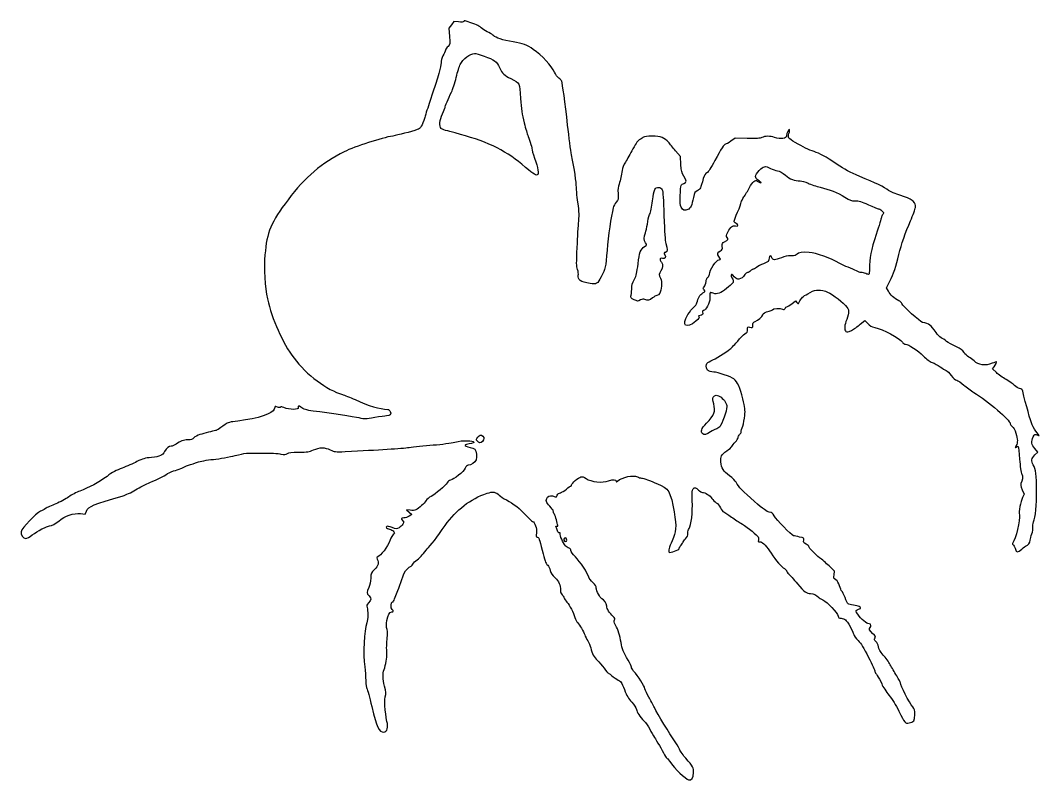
# Model space of a CAD drawing. Extents: x 0.4 to 14.6, y 2.5 to 13.
import ezdxf

# ---------------------------------------------------------------- set-up
doc = ezdxf.new("R2010")
doc.units = 0
doc.layers.add('Layer_1', color=7, linetype='CONTINUOUS')

msp = doc.modelspace()

# ---------------------------------------------------------------- linework, layer by layer
at = {"layer": 'Layer_1', "color": 7}
for points in [[(6.484254, 13.022959), (6.418809, 13.029615), (6.384422, 12.983027), (6.351145, 12.936439), (6.35891, 12.823296)], [(10.507467, 11.40125), (10.337754, 11.404578), (10.277855, 11.362427)], [(9.583471, 11.039638), (9.576815, 11.149453), (9.509151, 11.230428)], [(12.47415, 9.273728), (12.448637, 9.323644), (12.495226, 9.415711)], [(11.126423, 9.099577), (11.179667, 9.140619), (11.199633, 9.117325)], [(12.081479, 8.814503), (12.144706, 8.867746), (12.185748, 8.825595)], [(13.978279, 8.142303), (13.926145, 8.192219), (13.947221, 8.223278)], [(14.514042, 6.995349), (14.557303, 7.035282), (14.514042, 7.082979)], [(14.338782, 6.510611), (14.364295, 6.449603), (14.341001, 6.400797)], [(1.218692, 6.178949), (1.283028, 6.171184), (1.299666, 6.211117)], [(5.812055, 6.225537), (5.761029, 6.233301), (5.797634, 6.200024), (5.835349, 6.165638), (5.797634, 6.142344)], [(11.716539, 5.328161), (11.724304, 5.378077), (11.647766, 5.450178)]]:
    msp.add_lwpolyline(points, dxfattribs=at)
for points in [[(6.556355, 13.028506)], [(6.843648, 12.547095)], [(10.831366, 10.984176)], [(9.32169, 10.688009)], [(10.142527, 7.798439)], [(6.822572, 7.254911)], [(7.952888, 5.823992)]]:
    msp.add_lwpolyline(points, close=True, dxfattribs=at)
for points in [[(6.556355, 13.028506), (6.551918, 13.019632), (6.526405, 13.018522), (6.484254, 13.022959)], [(6.653968, 13.012976), (6.565228, 13.045144), (6.566338, 13.045144), (6.556355, 13.028506)], [(6.818135, 12.928674), (6.768219, 12.968607), (6.747144, 12.979699), (6.653968, 13.012976)], [(6.906874, 12.87543), (6.879143, 12.887632), (6.839211, 12.910926), (6.818135, 12.928674)], [(6.35891, 12.823296), (6.365565, 12.712372), (6.365565, 12.709044), (6.338944, 12.683532)], [(6.975647, 12.831061), (6.965664, 12.843262), (6.934605, 12.863229), (6.906874, 12.87543)], [(7.244083, 12.746759), (7.100991, 12.771162), (6.998941, 12.80333), (6.975647, 12.831061)], [(6.338944, 12.683532), (6.323414, 12.669112), (6.306776, 12.645818), (6.302339, 12.630288)], [(7.52583, 12.641381), (7.442637, 12.700171), (7.376083, 12.724574), (7.244083, 12.746759)], [(7.823107, 12.323029), (7.785392, 12.40844), (7.644519, 12.559297), (7.52583, 12.641381)], [(6.267952, 12.550423), (6.253532, 12.521583), (6.24133, 12.478323), (6.24133, 12.455028)], [(6.302339, 12.630288), (6.297902, 12.614759), (6.282372, 12.579263), (6.267952, 12.550423)], [(6.507548, 12.430625), (6.546371, 12.506054), (6.647312, 12.58481), (6.707211, 12.58481)], [(6.707211, 12.58481), (6.722741, 12.585919), (6.783749, 12.568171), (6.843648, 12.547095)], [(6.843648, 12.547095), (6.978975, 12.500507), (7.017798, 12.471667), (7.055513, 12.389583)], [(6.24133, 12.455028), (6.24133, 12.397348), (6.213599, 12.299735), (6.084928, 11.914829)], [(6.453195, 12.252038), (6.470943, 12.327466), (6.496456, 12.40844), (6.507548, 12.430625)], [(7.055513, 12.389583), (7.096554, 12.303063), (7.119848, 12.279769), (7.214134, 12.23429)], [(6.386641, 12.047937), (6.404389, 12.084542), (6.434338, 12.176609), (6.453195, 12.252038)], [(7.214134, 12.23429), (7.339478, 12.172172), (7.33726, 12.177718), (7.349461, 11.959198)], [(7.881896, 12.240945), (7.864149, 12.254256), (7.837527, 12.29197), (7.823107, 12.323029)], [(7.921829, 12.199903), (7.918501, 12.208777), (7.900753, 12.227634), (7.881896, 12.240945)], [(8.005022, 11.587603), (7.970636, 11.89819), (7.934031, 12.168845), (7.921829, 12.199903)], [(6.296792, 11.832745), (6.296792, 11.848274), (6.342271, 11.958089), (6.386641, 12.047937)], [(7.349461, 11.959198), (7.359444, 11.805014), (7.368318, 11.742896), (7.399377, 11.618662)], [(6.084928, 11.914829), (6.060524, 11.841619), (6.027247, 11.741787), (6.012827, 11.692981)], [(6.261297, 11.745115), (6.281263, 11.786157), (6.296792, 11.82498), (6.296792, 11.832745)], [(6.012827, 11.692981), (5.977331, 11.57651), (5.955146, 11.541015), (5.908558, 11.524376)], [(6.24133, 11.538796), (6.21249, 11.567636), (6.221364, 11.660813), (6.261297, 11.745115)], [(5.908558, 11.524376), (5.828693, 11.496645), (5.634576, 11.44562), (5.57024, 11.435637)], [(6.435447, 11.477788), (6.337834, 11.502191), (6.250204, 11.529922), (6.24133, 11.538796)], [(7.399377, 11.618662), (7.420453, 11.535469), (7.442637, 11.457822), (7.448184, 11.446729)], [(8.060484, 11.171638), (8.048282, 11.232646), (8.02277, 11.420108), (8.005022, 11.587603)], [(11.096474, 11.527704), (11.0876, 11.536578), (11.055432, 11.471133), (11.055432, 11.444511)], [(11.088709, 11.471133), (11.096474, 11.498864), (11.099802, 11.524376), (11.096474, 11.527704)], [(5.57024, 11.435637), (5.411619, 11.410124), (5.042242, 11.290326), (4.892495, 11.216007)], [(7.3661, 11.041857), (7.127613, 11.243738), (6.845866, 11.375738), (6.435447, 11.477788)], [(7.448184, 11.446729), (7.465931, 11.410124), (7.505864, 11.282562), (7.505864, 11.260377)], [(9.012212, 11.389049), (8.984481, 11.375738), (8.961187, 11.34357), (8.91349, 11.254831)], [(9.063237, 11.420108), (9.054363, 11.413452), (9.031069, 11.399032), (9.012212, 11.389049)], [(9.181926, 11.433418), (9.11759, 11.433418), (9.07322, 11.428981), (9.063237, 11.420108)], [(9.410429, 11.348007), (9.360513, 11.410124), (9.299505, 11.432309), (9.181926, 11.433418)], [(10.277855, 11.362427), (10.244578, 11.340242), (10.2113, 11.321385), (10.204645, 11.321385)], [(10.710458, 11.414561), (10.682727, 11.40125), (10.643904, 11.397923), (10.507467, 11.40125)], [(10.889046, 11.415671), (10.828038, 11.436746), (10.752609, 11.436746), (10.710458, 11.414561)], [(11.055432, 11.444511), (11.055432, 11.399032), (10.975567, 11.385721), (10.889046, 11.415671)], [(11.17523, 11.345788), (11.075398, 11.404578), (11.072071, 11.410124), (11.088709, 11.471133)], [(7.505864, 11.260377), (7.505864, 11.248175), (7.523612, 11.188276), (7.544687, 11.127268)], [(8.91349, 11.254831), (8.880212, 11.190495), (8.833624, 11.10952), (8.811439, 11.072915)], [(9.509151, 11.230428), (9.471437, 11.273688), (9.427068, 11.326931), (9.410429, 11.348007)], [(10.204645, 11.321385), (10.183569, 11.321385), (10.143637, 11.260377), (10.057116, 11.0951)], [(11.43812, 11.219335), (11.362691, 11.243738), (11.285045, 11.281453), (11.17523, 11.345788)], [(11.759799, 11.039638), (11.592304, 11.152781), (11.522422, 11.191604), (11.43812, 11.219335)], [(4.892495, 11.216007), (4.57858, 11.060714), (4.346748, 10.863269), (4.109371, 10.549354)], [(7.544687, 11.127268), (7.592385, 10.989722), (7.605696, 10.903202), (7.580183, 10.893219)], [(8.127038, 10.722396), (8.127038, 10.785622), (8.098198, 10.97863), (8.060484, 11.171638)], [(10.057116, 11.0951), (9.998326, 10.983067), (9.967268, 10.936479), (9.943974, 10.923168)], [(7.580183, 10.893219), (7.559108, 10.885454), (7.513629, 10.916513), (7.3661, 11.041857)], [(8.764851, 10.956445), (8.755977, 10.885454), (8.742667, 10.825555), (8.720482, 10.766765)], [(8.811439, 11.072915), (8.787036, 11.034092), (8.769288, 10.987504), (8.764851, 10.956445)], [(9.624512, 10.877689), (9.594563, 10.924277), (9.590126, 10.943134), (9.583471, 11.039638)], [(10.66387, 10.816681), (10.608408, 10.852177), (10.610627, 10.887672), (10.673853, 10.955336)], [(10.673853, 10.955336), (10.733752, 11.019672), (10.754828, 11.023), (10.831366, 10.984176)], [(10.831366, 10.984176), (10.860206, 10.969756), (10.904575, 10.954227), (10.928979, 10.950899)], [(10.928979, 10.950899), (10.961147, 10.945353), (10.994424, 10.926496), (11.038793, 10.888782)], [(12.075933, 10.873252), (11.93395, 10.932042), (11.862959, 10.969756), (11.759799, 11.039638)], [(9.625622, 10.776748), (9.666664, 10.791168), (9.666664, 10.812244), (9.624512, 10.877689)], [(9.895167, 10.844412), (9.855234, 10.700211), (9.853016, 10.694665), (9.818629, 10.679135)], [(9.943974, 10.923168), (9.91957, 10.909857), (9.908478, 10.891), (9.895167, 10.844412)], [(10.538526, 10.717959), (10.581787, 10.802261), (10.62061, 10.83332), (10.647232, 10.807807)], [(10.647232, 10.807807), (10.66498, 10.790059), (10.700475, 10.775639), (10.700475, 10.786732)], [(10.700475, 10.786732), (10.699366, 10.791168), (10.683837, 10.804479), (10.66387, 10.816681)], [(11.038793, 10.888782), (11.103129, 10.834429), (11.165247, 10.811135), (11.246221, 10.811135)], [(11.246221, 10.811135), (11.265078, 10.811135), (11.313885, 10.796715), (11.353818, 10.777858)], [(12.475259, 10.679135), (12.420906, 10.720177), (12.288907, 10.784513), (12.075933, 10.873252)], [(8.13924, 10.578194), (8.132585, 10.623673), (8.127038, 10.689118), (8.127038, 10.722396)], [(8.720482, 10.766765), (8.706062, 10.73016), (8.702734, 10.694665), (8.707171, 10.633656)], [(9.187472, 10.533825), (9.206329, 10.694665), (9.220749, 10.725723), (9.272883, 10.720177)], [(9.272883, 10.720177), (9.298396, 10.717959), (9.311707, 10.709085), (9.32169, 10.688009)], [(9.32169, 10.688009), (9.331673, 10.668043), (9.339438, 10.549354), (9.346093, 10.327506)], [(9.572378, 10.605925), (9.575706, 10.673589), (9.581252, 10.736816), (9.585689, 10.746799)], [(9.585689, 10.746799), (9.590126, 10.756782), (9.607874, 10.770093), (9.625622, 10.776748)], [(9.818629, 10.679135), (9.776478, 10.659169), (9.772041, 10.651404), (9.757621, 10.578194)], [(10.460879, 10.588178), (10.480846, 10.615909), (10.516341, 10.674698), (10.538526, 10.717959)], [(11.353818, 10.777858), (11.39375, 10.76011), (11.471397, 10.735706), (11.524641, 10.722396)], [(11.524641, 10.722396), (11.652203, 10.693555), (11.764236, 10.648077), (11.866286, 10.58485)], [(12.647191, 10.607035), (12.572872, 10.630329), (12.497444, 10.661387), (12.475259, 10.679135)], [(4.109371, 10.549354), (3.874212, 10.237658), (3.813204, 10.093457), (3.787692, 9.782869)], [(8.159206, 10.252078), (8.166971, 10.359674), (8.165862, 10.388514), (8.13924, 10.578194)], [(8.680549, 10.514968), (8.663911, 10.495001), (8.645053, 10.459506), (8.639507, 10.437321)], [(8.707171, 10.633656), (8.711608, 10.5549), (8.710499, 10.548245), (8.680549, 10.514968)], [(9.147539, 10.341926), (9.161959, 10.375203), (9.177489, 10.448413), (9.187472, 10.533825)], [(9.587907, 10.445086), (9.57016, 10.478363), (9.567941, 10.502766), (9.572378, 10.605925)], [(9.757621, 10.578194), (9.736546, 10.472817), (9.71547, 10.426229), (9.679974, 10.411808)], [(10.373249, 10.377422), (10.40098, 10.440649), (10.423165, 10.501657), (10.423165, 10.513858)], [(10.423165, 10.513858), (10.423165, 10.52606), (10.439804, 10.559337), (10.460879, 10.588178)], [(11.866286, 10.58485), (11.938387, 10.539371), (11.955026, 10.533825), (12.011597, 10.533825)], [(12.011597, 10.533825), (12.063731, 10.533825), (12.095899, 10.524951), (12.195731, 10.478363)], [(12.816905, 10.527169), (12.786956, 10.557119), (12.75146, 10.573757), (12.647191, 10.607035)], [(12.849073, 10.441758), (12.854619, 10.483909), (12.850182, 10.493892), (12.816905, 10.527169)], [(8.639507, 10.437321), (8.609558, 10.318632), (8.569625, 10.037995), (8.554096, 9.846096)], [(9.679974, 10.411808), (9.634496, 10.392951), (9.610092, 10.400716), (9.587907, 10.445086)], [(10.323334, 10.249859), (10.323334, 10.256515), (10.346628, 10.314195), (10.373249, 10.377422)], [(12.195731, 10.478363), (12.262285, 10.448413), (12.323293, 10.422901), (12.332167, 10.422901)], [(12.332167, 10.422901), (12.341041, 10.422901), (12.362117, 10.410699), (12.379865, 10.397388)], [(12.379865, 10.397388), (12.410923, 10.371876), (12.412033, 10.369657), (12.394285, 10.344145)], [(12.782519, 10.255406), (12.816905, 10.333052), (12.846855, 10.416245), (12.849073, 10.441758)], [(8.138131, 9.884919), (8.144786, 10.024684), (8.15366, 10.19107), (8.159206, 10.252078)], [(9.115371, 10.208817), (9.119808, 10.253187), (9.135338, 10.313086), (9.147539, 10.341926)], [(9.346093, 10.327506), (9.353858, 10.084583), (9.361623, 9.981423), (9.373824, 9.940381)], [(10.351065, 10.218801), (10.335535, 10.228784), (10.323334, 10.242095), (10.323334, 10.249859)], [(12.375428, 10.300884), (12.375428, 10.290901), (12.34326, 10.185523), (12.304436, 10.066835)], [(12.394285, 10.344145), (12.384302, 10.329725), (12.375428, 10.309758), (12.375428, 10.300884)], [(12.62057, 9.785088), (12.653847, 9.92818), (12.711527, 10.095675), (12.782519, 10.255406)], [(9.090968, 9.947037), (9.065455, 9.980314), (9.064346, 10.03023), (9.08764, 10.085692)], [(9.08764, 10.085692), (9.097623, 10.110095), (9.109825, 10.165557), (9.115371, 10.208817)], [(10.227939, 10.024684), (10.21241, 10.041322), (10.213519, 10.049087), (10.237922, 10.097893)], [(10.237922, 10.097893), (10.276746, 10.172213), (10.302258, 10.194397), (10.344409, 10.184414)], [(10.344409, 10.184414), (10.38656, 10.17554), (10.389888, 10.193288), (10.351065, 10.218801)], [(9.077657, 9.897121), (9.112044, 9.919306), (9.112044, 9.920415), (9.090968, 9.947037)], [(9.373824, 9.940381), (9.398227, 9.862735), (9.397118, 9.822802), (9.369387, 9.816147)], [(10.159166, 9.89823), (10.155838, 9.940381), (10.158057, 9.945928), (10.192443, 9.963675)], [(10.192443, 9.963675), (10.240141, 9.988079), (10.247905, 10.002499), (10.227939, 10.024684)], [(12.304436, 10.066835), (12.231226, 9.848314), (12.209042, 9.734063), (12.209042, 9.584315)], [(8.143677, 9.57766), (8.127038, 9.624248), (8.127038, 9.658634), (8.138131, 9.884919)], [(8.554096, 9.846096), (8.535239, 9.607609), (8.530802, 9.586534), (8.473121, 9.476719)], [(8.98559, 9.655307), (9.003338, 9.816147), (9.018867, 9.857188), (9.077657, 9.897121)], [(9.369387, 9.816147), (9.343875, 9.809491), (9.342765, 9.808382), (9.360513, 9.780651)], [(10.111469, 9.756248), (10.084847, 9.792852), (10.091502, 9.817256), (10.135872, 9.839441)], [(10.135872, 9.839441), (10.159166, 9.850533), (10.162494, 9.859407), (10.159166, 9.89823)], [(11.371565, 9.815037), (11.272843, 9.820583), (11.221818, 9.812819), (11.202961, 9.790634)], [(11.78864, 9.666399), (11.68548, 9.729626), (11.460305, 9.809491), (11.371565, 9.815037)], [(3.787692, 9.782869), (3.772162, 9.597626), (3.787692, 9.326972), (3.823187, 9.167241)], [(9.325018, 9.730735), (9.298396, 9.736281), (9.29174, 9.734063), (9.29174, 9.718533)], [(9.29174, 9.718533), (9.29174, 9.707441), (9.300614, 9.688584), (9.310597, 9.677492)], [(9.310597, 9.677492), (9.33611, 9.649761), (9.333892, 9.600954), (9.305051, 9.559912)], [(9.360513, 9.780651), (9.381589, 9.747374), (9.36495, 9.72297), (9.325018, 9.730735)], [(9.979469, 9.508887), (9.979469, 9.568786), (10.075973, 9.712987), (10.117015, 9.712987)], [(10.117015, 9.712987), (10.140309, 9.712987), (10.1392, 9.718533), (10.111469, 9.756248)], [(10.732643, 9.656416), (10.699366, 9.644214), (10.657215, 9.62092), (10.637249, 9.6065)], [(10.811399, 9.7385), (10.811399, 9.693021), (10.799198, 9.681928), (10.732643, 9.656416)], [(10.849113, 9.740718), (10.840239, 9.778432), (10.811399, 9.776214), (10.811399, 9.7385)], [(10.983331, 9.740718), (10.894592, 9.704113), (10.857987, 9.704113), (10.849113, 9.740718)], [(11.11644, 9.768449), (11.070961, 9.768449), (11.02881, 9.759575), (10.983331, 9.740718)], [(11.202961, 9.790634), (11.187432, 9.772886), (11.169684, 9.768449), (11.11644, 9.768449)], [(11.912875, 9.607609), (11.871833, 9.623139), (11.816371, 9.649761), (11.78864, 9.666399)], [(12.495226, 9.415711), (12.545141, 9.513324), (12.581746, 9.623139), (12.62057, 9.785088)], [(8.15366, 9.497795), (8.158097, 9.513324), (8.152551, 9.54882), (8.143677, 9.57766)], [(8.934565, 9.441223), (8.964515, 9.497795), (8.97117, 9.528853), (8.98559, 9.655307)], [(9.305051, 9.559912), (9.276211, 9.519979), (9.275102, 9.501122), (9.298396, 9.455644)], [(10.326661, 9.476719), (10.293384, 9.511106), (10.285619, 9.515542), (10.281182, 9.500013)], [(10.511904, 9.535509), (10.500812, 9.535509), (10.483064, 9.522198), (10.471972, 9.505559)], [(10.550728, 9.557694), (10.539635, 9.545492), (10.521888, 9.535509), (10.511904, 9.535509)], [(10.586223, 9.579878), (10.57735, 9.579878), (10.56182, 9.569895), (10.550728, 9.557694)], [(10.637249, 9.6065), (10.618391, 9.59208), (10.595097, 9.579878), (10.586223, 9.579878)], [(12.028235, 9.557694), (12.004941, 9.569895), (11.952807, 9.593189), (11.912875, 9.607609)], [(12.095899, 9.535509), (12.081479, 9.535509), (12.05153, 9.545492), (12.028235, 9.557694)], [(12.159126, 9.519979), (12.13805, 9.528853), (12.10921, 9.535509), (12.095899, 9.535509)], [(12.202386, 9.511106), (12.199058, 9.506669), (12.179092, 9.511106), (12.159126, 9.519979)], [(12.209042, 9.584315), (12.209042, 9.54771), (12.205714, 9.514433), (12.202386, 9.511106)], [(8.316718, 9.381324), (8.188047, 9.401291), (8.13924, 9.437896), (8.15366, 9.497795)], [(8.473121, 9.476719), (8.420987, 9.375778), (8.405458, 9.366904), (8.316718, 9.381324)], [(8.896851, 9.302568), (8.89796, 9.360249), (8.905725, 9.38798), (8.934565, 9.441223)], [(9.298396, 9.455644), (9.312816, 9.427913), (9.315034, 9.4024), (9.310597, 9.34361)], [(9.907369, 9.335846), (9.917352, 9.346938), (9.929553, 9.380215), (9.932881, 9.407946)], [(9.932881, 9.407946), (9.936209, 9.442333), (9.945083, 9.462299), (9.958394, 9.470064)], [(9.958394, 9.470064), (9.970595, 9.47561), (9.979469, 9.493358), (9.979469, 9.508887)], [(10.29893, 9.381324), (10.291166, 9.374669), (10.254561, 9.34472), (10.217956, 9.313661)], [(10.281182, 9.500013), (10.278964, 9.488921), (10.285619, 9.472282), (10.294493, 9.462299)], [(10.294493, 9.462299), (10.315569, 9.441223), (10.317787, 9.396854), (10.29893, 9.381324)], [(10.392106, 9.441223), (10.37214, 9.436786), (10.35772, 9.444551), (10.326661, 9.476719)], [(10.471972, 9.505559), (10.448678, 9.467845), (10.425384, 9.450097), (10.392106, 9.441223)], [(8.886868, 9.206065), (8.891305, 9.219375), (8.895742, 9.262636), (8.896851, 9.302568)], [(9.310597, 9.34361), (9.302833, 9.260417), (9.280648, 9.213829), (9.247371, 9.213829)], [(9.806428, 9.113998), (9.818629, 9.176115), (9.849688, 9.22714), (9.887402, 9.250434)], [(9.887402, 9.250434), (9.922898, 9.27151), (9.924007, 9.272619), (9.906259, 9.292585)], [(9.906259, 9.292585), (9.888512, 9.312552), (9.888512, 9.31477), (9.907369, 9.335846)], [(9.991671, 9.258199), (9.988343, 9.258199), (9.985015, 9.22714), (9.985015, 9.189426)], [(10.033822, 9.245997), (10.014965, 9.252653), (9.994999, 9.258199), (9.991671, 9.258199)], [(10.217956, 9.313661), (10.138091, 9.247106), (10.085956, 9.22714), (10.033822, 9.245997)], [(11.241784, 9.141729), (11.260641, 9.181661), (11.280608, 9.199409), (11.351599, 9.240451)], [(11.351599, 9.240451), (11.449212, 9.297022), (11.49691, 9.303678), (11.596741, 9.274837)], [(11.596741, 9.274837), (11.661077, 9.254871), (11.801951, 9.155039), (11.874051, 9.076283)], [(12.617242, 9.142838), (12.552906, 9.176115), (12.501881, 9.222703), (12.47415, 9.273728)], [(3.823187, 9.167241), (3.884195, 8.886603), (4.031724, 8.558268), (4.192564, 8.341967)], [(8.930128, 9.157258), (8.885759, 9.178334), (8.880212, 9.184989), (8.886868, 9.206065)], [(9.017758, 9.152821), (8.981153, 9.132855), (8.978935, 9.132855), (8.930128, 9.157258)], [(9.078766, 9.159476), (9.059909, 9.16946), (9.047708, 9.16835), (9.017758, 9.152821)], [(9.188581, 9.180552), (9.147539, 9.145056), (9.11648, 9.13951), (9.078766, 9.159476)], [(9.247371, 9.213829), (9.235169, 9.213829), (9.208547, 9.199409), (9.188581, 9.180552)], [(9.762058, 9.05188), (9.784243, 9.068519), (9.801991, 9.092922), (9.806428, 9.113998)], [(9.985015, 9.189426), (9.985015, 9.132855), (9.979469, 9.109561), (9.952847, 9.065191)], [(11.059869, 9.058536), (11.067634, 9.058536), (11.097583, 9.077393), (11.126423, 9.099577)], [(11.199633, 9.117325), (11.21849, 9.094031), (11.21849, 9.094031), (11.241784, 9.141729)], [(12.661612, 9.104014), (12.657175, 9.115107), (12.637208, 9.132855), (12.617242, 9.142838)], [(12.948905, 8.841125), (12.915627, 8.848889), (12.674922, 9.068519), (12.661612, 9.104014)], [(9.790898, 8.858872), (9.652243, 8.742402), (9.587907, 8.794536), (9.681084, 8.948721)], [(9.681084, 8.948721), (9.705487, 8.989763), (9.742092, 9.036351), (9.762058, 9.05188)], [(9.884075, 8.985326), (9.894058, 8.958704), (9.878528, 8.936519), (9.849688, 8.936519)], [(9.899604, 9.005292), (9.887402, 9.001964), (9.880747, 8.9942), (9.884075, 8.985326)], [(9.952847, 9.065191), (9.936209, 9.035242), (9.911806, 9.00862), (9.899604, 9.005292)], [(10.72266, 8.944284), (10.72266, 8.963141), (10.763702, 8.987544), (10.811399, 8.997527)], [(10.811399, 8.997527), (10.832475, 9.001964), (10.85355, 9.010838), (10.856878, 9.017494)], [(10.856878, 9.017494), (10.86797, 9.034132), (10.97113, 9.040788), (10.997752, 9.026368)], [(10.997752, 9.026368), (11.017718, 9.016384), (11.023264, 9.017494), (11.033247, 9.036351)], [(11.033247, 9.036351), (11.039903, 9.048552), (11.052104, 9.058536), (11.059869, 9.058536)], [(11.874051, 9.076283), (11.930622, 9.015275), (11.93395, 8.97867), (11.892908, 8.881057)], [(9.834159, 8.92099), (9.844142, 8.908788), (9.835268, 8.896587), (9.790898, 8.858872)], [(9.849688, 8.936519), (9.826394, 8.936519), (9.824176, 8.933191), (9.834159, 8.92099)], [(10.584005, 8.802301), (10.584005, 8.834469), (10.589551, 8.842234), (10.617282, 8.852217)], [(10.617282, 8.852217), (10.656106, 8.866637), (10.72266, 8.924318), (10.72266, 8.944284)], [(11.892908, 8.881057), (11.86074, 8.80452), (11.856303, 8.735747), (11.882925, 8.713562)], [(11.958353, 8.729091), (11.990521, 8.74573), (12.045983, 8.784553), (12.081479, 8.814503)], [(12.185748, 8.825595), (12.215697, 8.794536), (12.2401, 8.781226), (12.283361, 8.771242)], [(13.138585, 8.699142), (13.060938, 8.811175), (13.049846, 8.81894), (12.948905, 8.841125)], [(10.374359, 8.581562), (10.407636, 8.623714), (10.453115, 8.668083), (10.47419, 8.680285)], [(10.47419, 8.680285), (10.506358, 8.699142), (10.511904, 8.709125), (10.511904, 8.742402)], [(10.511904, 8.742402), (10.511904, 8.779007), (10.514123, 8.782335), (10.537417, 8.775679)], [(10.537417, 8.775679), (10.580677, 8.762369), (10.584005, 8.763478), (10.584005, 8.802301)], [(11.882925, 8.713562), (11.898454, 8.70136), (11.909547, 8.703579), (11.958353, 8.729091)], [(12.283361, 8.771242), (12.397612, 8.747948), (12.630553, 8.621495), (12.668267, 8.564924)], [(13.208467, 8.62815), (13.18961, 8.638134), (13.158551, 8.670302), (13.138585, 8.699142)], [(10.265653, 8.46842), (10.291166, 8.488386), (10.341081, 8.540521), (10.374359, 8.581562)], [(12.668267, 8.564924), (12.67825, 8.549394), (12.697107, 8.537193), (12.710418, 8.537193)], [(12.710418, 8.537193), (12.75146, 8.537193), (12.887896, 8.448454), (12.959997, 8.374135)], [(13.282786, 8.577125), (13.260601, 8.594873), (13.227324, 8.618167), (13.208467, 8.62815)], [(13.413676, 8.503916), (13.36376, 8.52721), (13.30608, 8.559378), (13.282786, 8.577125)], [(9.999436, 8.304252), (10.06599, 8.334202), (10.203536, 8.418504), (10.265653, 8.46842)], [(13.527928, 8.422941), (13.509071, 8.452891), (13.482449, 8.471748), (13.413676, 8.503916)], [(13.593373, 8.358605), (13.571188, 8.371916), (13.541239, 8.400756), (13.527928, 8.422941)], [(4.192564, 8.341967), (4.362278, 8.114572), (4.657336, 7.893834), (4.865873, 7.838372)], [(10.039368, 8.148959), (9.961721, 8.148959), (9.922898, 8.188891), (9.939537, 8.254337)], [(9.939537, 8.254337), (9.943974, 8.273194), (9.962831, 8.288723), (9.999436, 8.304252)], [(12.959997, 8.374135), (13.007694, 8.327546), (13.047627, 8.297597), (13.085341, 8.283177)], [(13.085341, 8.283177), (13.115291, 8.272084), (13.164097, 8.244353), (13.194047, 8.222169)], [(13.667692, 8.304252), (13.649944, 8.320891), (13.615558, 8.345294), (13.593373, 8.358605)], [(13.91949, 8.270975), (13.821877, 8.233261), (13.732028, 8.245463), (13.667692, 8.304252)], [(13.980498, 8.29316), (13.979389, 8.29316), (13.951658, 8.283177), (13.91949, 8.270975)], [(13.947221, 8.223278), (13.967187, 8.251009), (13.987153, 8.29316), (13.980498, 8.29316)], [(10.322224, 8.053564), (10.286729, 8.083514), (10.092612, 8.148959), (10.039368, 8.148959)], [(13.194047, 8.222169), (13.223996, 8.201093), (13.260601, 8.177799), (13.27724, 8.172253)], [(13.27724, 8.172253), (13.292769, 8.165597), (13.326046, 8.134539), (13.35045, 8.101261)], [(13.35045, 8.101261), (13.37929, 8.061329), (13.404802, 8.039144), (13.425878, 8.034707)], [(14.115825, 8.04469), (14.069237, 8.071312), (14.00712, 8.115682), (13.978279, 8.142303)], [(10.44535, 7.777363), (10.407636, 7.930439), (10.371031, 8.012522), (10.322224, 8.053564)], [(13.425878, 8.034707), (13.442516, 8.03027), (13.487995, 8.00143), (13.525709, 7.969262)], [(13.525709, 7.969262), (13.563424, 7.937094), (13.625541, 7.890506), (13.665474, 7.866103)], [(14.232295, 7.961497), (14.214548, 7.980354), (14.162413, 8.018068), (14.115825, 8.04469)], [(14.302177, 7.920455), (14.282211, 7.923783), (14.250043, 7.94264), (14.232295, 7.961497)], [(4.865873, 7.838372), (4.893604, 7.830607), (4.973469, 7.798439), (5.04446, 7.766271)], [(10.032713, 7.799548), (10.049351, 7.836153), (10.093721, 7.836153), (10.142527, 7.798439)], [(13.665474, 7.866103), (13.859591, 7.746305), (14.172396, 7.477869), (14.172396, 7.430171)], [(14.345438, 7.88385), (14.341001, 7.906035), (14.329908, 7.914909), (14.302177, 7.920455)], [(14.475219, 7.413533), (14.454143, 7.464558), (14.389807, 7.698607), (14.345438, 7.88385)], [(3.929674, 7.669767), (3.928565, 7.667549), (3.923019, 7.652019), (3.917473, 7.633162)], [(3.961842, 7.660893), (3.945204, 7.667549), (3.930783, 7.670876), (3.929674, 7.669767)], [(4.289068, 7.660893), (4.262446, 7.684187), (4.241371, 7.68086), (4.251354, 7.655347)], [(5.04446, 7.766271), (5.236359, 7.678641), (5.378342, 7.635381), (5.501467, 7.628725)], [(9.939537, 7.436827), (10.048242, 7.551078), (10.068208, 7.604322), (10.039368, 7.706372)], [(10.039368, 7.706372), (10.024948, 7.758506), (10.023839, 7.778473), (10.032713, 7.799548)], [(10.142527, 7.798439), (10.191334, 7.760725), (10.223502, 7.708591), (10.223502, 7.666439)], [(10.473081, 7.545532), (10.479736, 7.623179), (10.476409, 7.65091), (10.44535, 7.777363)], [(3.917473, 7.633162), (3.895288, 7.566608), (3.70228, 7.50449), (3.409441, 7.467885)], [(4.003993, 7.659784), (3.997338, 7.653129), (3.981809, 7.653129), (3.961842, 7.660893)], [(4.049472, 7.655347), (4.027287, 7.664221), (4.010649, 7.666439), (4.003993, 7.659784)], [(4.251354, 7.655347), (4.264665, 7.620961), (4.131556, 7.620961), (4.049472, 7.655347)], [(4.461, 7.60654), (4.365606, 7.618742), (4.321236, 7.633162), (4.289068, 7.660893)], [(5.099922, 7.510037), (5.026713, 7.525566), (4.696159, 7.575482), (4.461, 7.60654)], [(5.48261, 7.538877), (5.463753, 7.538877), (5.388325, 7.527784), (5.316224, 7.515583)], [(5.533635, 7.599885), (5.550274, 7.56328), (5.529198, 7.538877), (5.48261, 7.538877)], [(5.501467, 7.628725), (5.51145, 7.627616), (5.525871, 7.615414), (5.533635, 7.599885)], [(10.223502, 7.666439), (10.223502, 7.617633), (10.152511, 7.419079), (10.12367, 7.389129)], [(10.444241, 7.395785), (10.455333, 7.429062), (10.468644, 7.496726), (10.473081, 7.545532)], [(3.234181, 7.420188), (3.134349, 7.348088), (3.11882, 7.338104), (3.097744, 7.333667)], [(3.409441, 7.467885), (3.297407, 7.454575), (3.271895, 7.447919), (3.234181, 7.420188)], [(5.316224, 7.515583), (5.189771, 7.493398), (5.180897, 7.492289), (5.099922, 7.510037)], [(9.886293, 7.289298), (9.851907, 7.323684), (9.865217, 7.35918), (9.939537, 7.436827)], [(10.12367, 7.389129), (10.11036, 7.374709), (10.085956, 7.360289), (10.070427, 7.355852)], [(10.423165, 7.317029), (10.423165, 7.327012), (10.432039, 7.362508), (10.444241, 7.395785)], [(14.172396, 7.430171), (14.172396, 7.41797), (14.184598, 7.400222), (14.200127, 7.390239)], [(14.200127, 7.390239), (14.217875, 7.378037), (14.234514, 7.349197), (14.250043, 7.299281)], [(14.545101, 7.303718), (14.521807, 7.328121), (14.490748, 7.378037), (14.475219, 7.413533)], [(2.881442, 7.279315), (2.849274, 7.270441), (2.810451, 7.249365), (2.796031, 7.233836)], [(3.097744, 7.333667), (3.061139, 7.327012), (2.947997, 7.298172), (2.881442, 7.279315)], [(6.744925, 7.190575), (6.730505, 7.210542), (6.731614, 7.217197), (6.75269, 7.24271)], [(6.75269, 7.24271), (6.778203, 7.277096), (6.798169, 7.280424), (6.822572, 7.254911)], [(6.822572, 7.254911), (6.844757, 7.232727), (6.844757, 7.218306), (6.819244, 7.185029)], [(9.997217, 7.317029), (9.936209, 7.274878), (9.908478, 7.268222), (9.886293, 7.289298)], [(10.070427, 7.355852), (10.054898, 7.352524), (10.02162, 7.334777), (9.997217, 7.317029)], [(10.378796, 7.237164), (10.378796, 7.249365), (10.388779, 7.267113), (10.40098, 7.278205)], [(10.40098, 7.278205), (10.413182, 7.289298), (10.423165, 7.307046), (10.423165, 7.317029)], [(14.250043, 7.299281), (14.276665, 7.210542), (14.277774, 7.171718), (14.253371, 7.12513)], [(14.514042, 7.082979), (14.466345, 7.137332), (14.45969, 7.181702), (14.490748, 7.247147)], [(14.490748, 7.247147), (14.508496, 7.28597), (14.512933, 7.287079), (14.566177, 7.267113)], [(14.566177, 7.267113), (14.580597, 7.261567), (14.573941, 7.273768), (14.545101, 7.303718)], [(2.479898, 7.117366), (2.445511, 7.117366), (2.418889, 7.095181), (2.390049, 7.041937)], [(2.54867, 7.145097), (2.527595, 7.129567), (2.496536, 7.117366), (2.479898, 7.117366)], [(2.713947, 7.206105), (2.654048, 7.206105), (2.609679, 7.189466), (2.54867, 7.145097)], [(2.796031, 7.233836), (2.774955, 7.211651), (2.760535, 7.206105), (2.713947, 7.206105)], [(4.463219, 7.065231), (4.553067, 7.104055), (4.617403, 7.104055), (4.698378, 7.066341)], [(4.904696, 7.043047), (5.379451, 7.066341), (5.694475, 7.086307), (5.796525, 7.100727)], [(5.796525, 7.100727), (5.860861, 7.11071), (6.010608, 7.12513), (6.129297, 7.134004)], [(6.129297, 7.134004), (6.257969, 7.143987), (6.379985, 7.160626), (6.433229, 7.173937)], [(6.433229, 7.173937), (6.495346, 7.190575), (6.545262, 7.196122), (6.602943, 7.192794)], [(6.575212, 7.132895), (6.565228, 7.122912), (6.597396, 7.108492), (6.647312, 7.100727)], [(6.634001, 7.149534), (6.605161, 7.143987), (6.578539, 7.136223), (6.575212, 7.132895)], [(6.602943, 7.192794), (6.717194, 7.187248), (6.731614, 7.167281), (6.634001, 7.149534)], [(6.647312, 7.100727), (6.672825, 7.097399), (6.701665, 7.085198), (6.710539, 7.075214)], [(6.819244, 7.185029), (6.79595, 7.15508), (6.766001, 7.157298), (6.744925, 7.190575)], [(10.222393, 7.05192), (10.25567, 7.075214), (10.287838, 7.102945), (10.293384, 7.114038)], [(10.293384, 7.114038), (10.30004, 7.12513), (10.321115, 7.152861), (10.342191, 7.176155)], [(10.342191, 7.176155), (10.362157, 7.19834), (10.378796, 7.226071), (10.378796, 7.237164)], [(14.253371, 7.12513), (14.236732, 7.091853), (14.236732, 7.090744), (14.25448, 7.105164)], [(14.25448, 7.105164), (14.264463, 7.114038), (14.276665, 7.117366), (14.279993, 7.112929)], [(14.279993, 7.112929), (14.28443, 7.108492), (14.294413, 7.029736), (14.301068, 6.936559)], [(2.208134, 6.960963), (2.112739, 6.95098), (2.086117, 6.944324), (2.004034, 6.902173)], [(2.390049, 7.041937), (2.361209, 6.988694), (2.326822, 6.973164), (2.208134, 6.960963)], [(3.068904, 6.934341), (3.157643, 6.943215), (3.295189, 6.967618), (3.373945, 6.987585)], [(3.373945, 6.987585), (3.5126, 7.021971), (3.52702, 7.02308), (3.734448, 7.021971)], [(3.734448, 7.021971), (3.859792, 7.021971), (3.976262, 7.016425), (4.010649, 7.00866)], [(4.010649, 7.00866), (4.063892, 6.996458), (4.073875, 6.997568), (4.099388, 7.014206)], [(4.099388, 7.014206), (4.122682, 7.030845), (4.152631, 7.034173), (4.261337, 7.034173)], [(4.261337, 7.034173), (4.381135, 7.035282), (4.401101, 7.0375), (4.463219, 7.065231)], [(4.698378, 7.066341), (4.758277, 7.0375), (4.764932, 7.036391), (4.904696, 7.043047)], [(6.710539, 7.075214), (6.736051, 7.047483), (6.746035, 6.968727), (6.729396, 6.928795)], [(10.140309, 6.898845), (10.132544, 6.973164), (10.145855, 6.999786), (10.222393, 7.05192)], [(14.492967, 6.857803), (14.45969, 6.912156), (14.465236, 6.948761), (14.514042, 6.995349)], [(2.004034, 6.902173), (1.951899, 6.875551), (1.859832, 6.835619), (1.798824, 6.813434)], [(2.630754, 6.813434), (2.645174, 6.822308), (2.686216, 6.840056), (2.721712, 6.851148)], [(2.721712, 6.851148), (2.757208, 6.86335), (2.813779, 6.882207), (2.847056, 6.894408)], [(2.847056, 6.894408), (2.881442, 6.90661), (2.981274, 6.924358), (3.068904, 6.934341)], [(6.619581, 6.851148), (6.604052, 6.851148), (6.590741, 6.838946), (6.57743, 6.810106)], [(6.729396, 6.928795), (6.713867, 6.89219), (6.656186, 6.851148), (6.619581, 6.851148)], [(10.258998, 6.705838), (10.174695, 6.769064), (10.149183, 6.810106), (10.140309, 6.898845)], [(14.301068, 6.936559), (14.308833, 6.837837), (14.322144, 6.751316), (14.332127, 6.726913)], [(14.538446, 6.506174), (14.538446, 6.701401), (14.525135, 6.806778), (14.492967, 6.857803)], [(1.586959, 6.696964), (1.474926, 6.613771), (1.330725, 6.536124), (1.207599, 6.491754)], [(1.798824, 6.813434), (1.714522, 6.782375), (1.663497, 6.754644), (1.586959, 6.696964)], [(2.185949, 6.612661), (2.299091, 6.65814), (2.371192, 6.694745), (2.431091, 6.735787)], [(2.431091, 6.735787), (2.455494, 6.752426), (2.504301, 6.772392), (2.539797, 6.780157)], [(2.539797, 6.780157), (2.575292, 6.789031), (2.615225, 6.803451), (2.630754, 6.813434)], [(6.57743, 6.810106), (6.554136, 6.762409), (6.419918, 6.653703), (6.372221, 6.64372)], [(8.060484, 6.578275), (8.060484, 6.60046), (8.154769, 6.680325), (8.189156, 6.689199)], [(8.189156, 6.689199), (8.210231, 6.694745), (8.230198, 6.689199), (8.261256, 6.668123)], [(8.701625, 6.631518), (8.764851, 6.68809), (8.919036, 6.720258), (8.976716, 6.690308)], [(8.976716, 6.690308), (8.994464, 6.681434), (9.019977, 6.67367), (9.033287, 6.67367)], [(10.352174, 6.61488), (10.3433, 6.633737), (10.301149, 6.674779), (10.258998, 6.705838)], [(14.332127, 6.726913), (14.347656, 6.690308), (14.347656, 6.681434), (14.331018, 6.6293)], [(1.984067, 6.509502), (2.042857, 6.544998), (2.133815, 6.591586), (2.185949, 6.612661)], [(6.324523, 6.606006), (6.303448, 6.566073), (6.163684, 6.447385), (6.101566, 6.417435)], [(6.372221, 6.64372), (6.352254, 6.639283), (6.334507, 6.625972), (6.324523, 6.606006)], [(7.988383, 6.519485), (8.017224, 6.542779), (8.044955, 6.562746), (8.050501, 6.562746)], [(8.050501, 6.562746), (8.056047, 6.562746), (8.060484, 6.569401), (8.060484, 6.578275)], [(8.261256, 6.668123), (8.335576, 6.619317), (8.488651, 6.602678), (8.576281, 6.634846)], [(8.576281, 6.634846), (8.638398, 6.657031), (8.681658, 6.655922), (8.681658, 6.632628)], [(8.681658, 6.632628), (8.681658, 6.617098), (8.683877, 6.615989), (8.701625, 6.631518)], [(9.033287, 6.67367), (9.047708, 6.67367), (9.084313, 6.663686), (9.11648, 6.650376)], [(9.11648, 6.650376), (9.148648, 6.637065), (9.211875, 6.612661), (9.257354, 6.594914)], [(9.257354, 6.594914), (9.40932, 6.536124), (9.443706, 6.477334), (9.486967, 6.204461)], [(9.752075, 6.521704), (9.777588, 6.548325), (9.793117, 6.544998), (9.829722, 6.507284)], [(10.607299, 6.347553), (10.44535, 6.487317), (10.385451, 6.549435), (10.352174, 6.61488)], [(14.331018, 6.6293), (14.31327, 6.573838), (14.31327, 6.57162), (14.338782, 6.510611)], [(1.053415, 6.41078), (1.013482, 6.383049), (0.933617, 6.339788), (0.874827, 6.316494)], [(1.207599, 6.491754), (1.16212, 6.476225), (1.093348, 6.43962), (1.053415, 6.41078)], [(1.299666, 6.211117), (1.328506, 6.279889), (1.395061, 6.30762), (1.809917, 6.426309)], [(1.809917, 6.426309), (1.846522, 6.436292), (1.924168, 6.474006), (1.984067, 6.509502)], [(6.101566, 6.417435), (6.074944, 6.405234), (6.043886, 6.378612), (6.030575, 6.357536)], [(6.297902, 6.012563), (6.453195, 6.232192), (6.649531, 6.384158), (6.881362, 6.461805)], [(6.881362, 6.461805), (6.960118, 6.488427), (7.008924, 6.480662), (7.052185, 6.434074)], [(7.052185, 6.434074), (7.066605, 6.418544), (7.110975, 6.388595), (7.150907, 6.368629)], [(7.755443, 6.282108), (7.702199, 6.334242), (7.694435, 6.364192), (7.723275, 6.406343)], [(7.723275, 6.406343), (7.742132, 6.431855), (7.780956, 6.435183), (7.829762, 6.414107)], [(7.829762, 6.414107), (7.844182, 6.407452), (7.851947, 6.411889), (7.860821, 6.434074)], [(7.860821, 6.434074), (7.867476, 6.45404), (7.883006, 6.465132), (7.904081, 6.469569)], [(7.904081, 6.469569), (7.921829, 6.472897), (7.959543, 6.496191), (7.988383, 6.519485)], [(9.740983, 6.358645), (9.734327, 6.486208), (9.735436, 6.505065), (9.752075, 6.521704)], [(9.829722, 6.507284), (9.84747, 6.488427), (9.870764, 6.474006), (9.881856, 6.474006)], [(9.881856, 6.474006), (9.91957, 6.474006), (9.991671, 6.428528), (10.013856, 6.390813)], [(10.013856, 6.390813), (10.026057, 6.369738), (10.053788, 6.343116), (10.074864, 6.330914)], [(14.341001, 6.400797), (14.31327, 6.344225), (14.288867, 6.207789), (14.29885, 6.161201)], [(14.497404, 6.062478), (14.521807, 6.123487), (14.538446, 6.300965), (14.538446, 6.506174)], [(0.728408, 6.248831), (0.707332, 6.23552), (0.677383, 6.217772), (0.661853, 6.211117)], [(0.874827, 6.316494), (0.816038, 6.2932), (0.749483, 6.262142), (0.728408, 6.248831)], [(6.030575, 6.357536), (6.007281, 6.320931), (5.93518, 6.255486), (5.888592, 6.231083)], [(7.150907, 6.368629), (7.250739, 6.318713), (7.343915, 6.245503), (7.425999, 6.153436)], [(7.805359, 6.214444), (7.805359, 6.224427), (7.783174, 6.254377), (7.755443, 6.282108)], [(9.696613, 5.971521), (9.727672, 6.01589), (9.748747, 6.200024), (9.740983, 6.358645)], [(10.074864, 6.330914), (10.099267, 6.316494), (10.120343, 6.290982), (10.134763, 6.258814)], [(10.134763, 6.258814), (10.146964, 6.229974), (10.164712, 6.20668), (10.179132, 6.202243)], [(10.814727, 6.200024), (10.778122, 6.20668), (10.735971, 6.236629), (10.607299, 6.347553)], [(0.661853, 6.211117), (0.59419, 6.181167), (0.4034, 5.980395), (0.38898, 5.924933)], [(0.91476, 6.075789), (0.997953, 6.148999), (1.119969, 6.190041), (1.218692, 6.178949)], [(5.723315, 6.11905), (5.682273, 6.11905), (5.678946, 6.112394), (5.705567, 6.083554)], [(5.797634, 6.142344), (5.776559, 6.130142), (5.742172, 6.11905), (5.723315, 6.11905)], [(5.888592, 6.231083), (5.871953, 6.222209), (5.845332, 6.21999), (5.812055, 6.225537)], [(7.425999, 6.153436), (7.463713, 6.111285), (7.504755, 6.073571), (7.515847, 6.069134)], [(7.820888, 6.171184), (7.812014, 6.184495), (7.805359, 6.204461), (7.805359, 6.214444)], [(7.84751, 6.091319), (7.841964, 6.121268), (7.829762, 6.157873), (7.820888, 6.171184)], [(9.486967, 6.204461), (9.522462, 5.977067), (9.520244, 5.931588), (9.460345, 5.801807)], [(10.179132, 6.202243), (10.191334, 6.197806), (10.24125, 6.165638), (10.287838, 6.131251)], [(10.287838, 6.131251), (10.334426, 6.095756), (10.394325, 6.055823), (10.418728, 6.043621)], [(10.8835, 6.146781), (10.864643, 6.183386), (10.85355, 6.192259), (10.814727, 6.200024)], [(11.150827, 5.871689), (11.119768, 5.880563), (10.909012, 6.096865), (10.8835, 6.146781)], [(14.29885, 6.161201), (14.312161, 6.095756), (14.246715, 5.819555), (14.207892, 5.771857)], [(0.546492, 5.881672), (0.615265, 5.936025), (0.752811, 6.008126), (0.787197, 6.008126)], [(0.787197, 6.008126), (0.814928, 6.008126), (0.87039, 6.038075), (0.91476, 6.075789)], [(5.485938, 6.00147), (5.464862, 5.989269), (5.477064, 5.974848), (5.521434, 5.962647)], [(5.558039, 5.984832), (5.523652, 5.997033), (5.491484, 6.005907), (5.485938, 6.00147)], [(5.655652, 5.982613), (5.619047, 5.961538), (5.619047, 5.961538), (5.558039, 5.984832)], [(5.708895, 6.032529), (5.698912, 6.017), (5.675618, 5.993705), (5.655652, 5.982613)], [(5.705567, 6.083554), (5.723315, 6.064697), (5.723315, 6.059151), (5.708895, 6.032529)], [(6.049432, 5.686446), (6.090474, 5.728597), (6.188087, 5.85616), (6.297902, 6.012563)], [(7.515847, 6.069134), (7.549124, 6.059151), (7.576855, 5.974848), (7.569091, 5.908294)], [(7.843073, 5.990378), (7.836418, 6.008126), (7.838636, 6.010344), (7.854165, 6.004798)], [(7.863039, 5.938243), (7.857493, 5.954882), (7.848619, 5.979285), (7.843073, 5.990378)], [(7.866367, 6.01589), (7.863039, 6.026983), (7.854165, 6.06026), (7.84751, 6.091319)], [(7.854165, 6.004798), (7.869695, 5.998142), (7.873022, 6.000361), (7.866367, 6.01589)], [(9.679974, 5.906076), (9.679974, 5.92937), (9.687739, 5.95821), (9.696613, 5.971521)], [(10.418728, 6.043621), (10.467535, 6.019218), (10.613954, 5.906076), (10.64945, 5.866143)], [(14.471891, 5.896092), (14.485202, 5.931588), (14.490748, 5.964865), (14.487421, 5.985941)], [(14.487421, 5.985941), (14.482984, 6.004798), (14.487421, 6.036966), (14.497404, 6.062478)], [(0.38898, 5.924933), (0.380106, 5.889437), (0.421148, 5.830647), (0.455535, 5.830647)], [(0.455535, 5.830647), (0.468845, 5.830647), (0.509887, 5.853941), (0.546492, 5.881672)], [(5.521434, 5.962647), (5.545837, 5.954882), (5.573568, 5.939353), (5.581333, 5.927151)], [(5.575786, 5.887218), (5.563585, 5.877235), (5.544728, 5.843958), (5.533635, 5.812899)], [(5.581333, 5.927151), (5.594643, 5.908294), (5.593534, 5.902748), (5.575786, 5.887218)], [(7.569091, 5.908294), (7.563544, 5.865034), (7.565763, 5.852832), (7.577965, 5.852832)], [(7.577965, 5.852832), (7.602368, 5.852832), (7.61346, 5.822883), (7.650065, 5.669807)], [(7.89077, 5.912731), (7.879678, 5.909403), (7.870804, 5.918277), (7.863039, 5.938243)], [(7.900753, 5.89942), (7.90519, 5.91384), (7.901863, 5.917168), (7.89077, 5.912731)], [(7.975073, 5.731925), (7.941795, 5.769639), (7.892989, 5.877235), (7.900753, 5.89942)], [(7.952888, 5.823992), (7.945123, 5.804025), (7.971745, 5.781841), (7.987274, 5.79737)], [(7.971745, 5.84174), (7.965089, 5.84174), (7.957325, 5.833975), (7.952888, 5.823992)], [(7.987274, 5.79737), (7.999476, 5.809572), (7.988383, 5.84174), (7.971745, 5.84174)], [(9.61342, 5.780731), (9.61342, 5.785168), (9.628949, 5.806244), (9.646697, 5.827319)], [(9.646697, 5.827319), (9.6711, 5.853941), (9.679974, 5.876126), (9.679974, 5.906076)], [(10.64945, 5.866143), (10.66387, 5.849504), (10.667198, 5.833975), (10.662761, 5.814009)], [(11.236238, 5.852832), (11.200742, 5.859487), (11.163028, 5.868361), (11.150827, 5.871689)], [(11.293919, 5.807353), (11.300574, 5.839521), (11.299465, 5.84063), (11.236238, 5.852832)], [(14.449706, 5.808462), (14.449706, 5.82621), (14.45969, 5.866143), (14.471891, 5.896092)], [(5.533635, 5.812899), (5.49703, 5.715286), (5.402745, 5.589942), (5.352829, 5.573304)], [(5.97955, 5.604362), (5.997298, 5.628766), (6.028356, 5.66537), (6.049432, 5.686446)], [(8.024988, 5.696429), (8.010568, 5.701975), (7.988383, 5.717505), (7.975073, 5.731925)], [(8.049392, 5.663152), (8.049392, 5.677572), (8.039408, 5.690883), (8.024988, 5.696429)], [(9.460345, 5.801807), (9.417085, 5.708631), (9.403774, 5.655387), (9.420412, 5.639858)], [(9.420412, 5.639858), (9.431505, 5.628766), (9.557958, 5.676463), (9.557958, 5.691992)], [(9.557958, 5.691992), (9.557958, 5.699757), (9.57016, 5.721942), (9.585689, 5.73969)], [(9.585689, 5.73969), (9.601218, 5.758547), (9.61342, 5.776294), (9.61342, 5.780731)], [(10.662761, 5.814009), (10.657215, 5.794042), (10.659433, 5.785168), (10.669416, 5.787387)], [(10.669416, 5.787387), (10.677181, 5.788496), (10.689383, 5.788496), (10.697147, 5.787387)], [(10.697147, 5.787387), (10.720442, 5.785168), (10.784777, 5.713068), (10.83913, 5.629875)], [(11.326087, 5.751891), (11.2917, 5.772967), (11.287263, 5.779622), (11.293919, 5.807353)], [(11.366019, 5.719723), (11.366019, 5.725269), (11.348271, 5.73969), (11.326087, 5.751891)], [(11.514657, 5.56443), (11.459195, 5.606581), (11.366019, 5.704194), (11.366019, 5.719723)], [(14.207892, 5.771857), (14.197909, 5.759656), (14.199018, 5.751891), (14.215657, 5.737471)], [(14.215657, 5.737471), (14.226749, 5.727488), (14.238951, 5.704194), (14.243388, 5.685337)], [(14.243388, 5.685337), (14.253371, 5.634312), (14.277774, 5.634312), (14.333236, 5.685337)], [(14.333236, 5.685337), (14.359858, 5.70974), (14.387589, 5.730816), (14.394244, 5.730816)], [(14.394244, 5.730816), (14.417538, 5.730816), (14.449706, 5.776294), (14.449706, 5.808462)], [(5.352829, 5.545573), (5.379451, 5.494547), (5.368359, 5.452396), (5.315115, 5.401371)], [(5.352829, 5.573304), (5.342846, 5.569976), (5.342846, 5.56332), (5.352829, 5.545573)], [(5.90634, 5.535589), (5.929634, 5.550009), (5.962911, 5.581068), (5.97955, 5.604362)], [(7.650065, 5.669807), (7.684452, 5.524497), (7.695544, 5.495657), (7.727712, 5.459052)], [(8.113728, 5.576631), (8.076013, 5.614345), (8.049392, 5.649841), (8.049392, 5.663152)], [(8.30008, 5.292666), (8.286769, 5.3448), (8.174736, 5.515623), (8.113728, 5.576631)], [(10.83913, 5.629875), (10.905685, 5.527825), (10.98555, 5.433539), (11.025483, 5.413573)], [(11.647766, 5.450178), (11.605615, 5.490111), (11.545716, 5.541136), (11.514657, 5.56443)], [(5.315115, 5.401371), (5.266308, 5.354783), (5.265199, 5.351456), (5.261871, 5.278246)], [(5.727752, 5.348128), (5.748828, 5.390279), (5.797634, 5.442413), (5.816491, 5.442413)], [(5.816491, 5.442413), (5.824256, 5.442413), (5.837567, 5.457943), (5.84755, 5.47569)], [(5.84755, 5.47569), (5.857533, 5.494547), (5.883046, 5.521169), (5.90634, 5.535589)], [(7.727712, 5.459052), (7.738804, 5.44685), (7.754334, 5.414682), (7.760989, 5.386951)], [(11.025483, 5.413573), (11.042121, 5.404699), (11.055432, 5.390279), (11.055432, 5.381405)], [(5.261871, 5.278246), (5.259653, 5.232767), (5.248561, 5.182851), (5.23414, 5.149574)], [(5.682273, 5.221674), (5.697803, 5.272699), (5.718878, 5.33038), (5.727752, 5.348128)], [(7.760989, 5.386951), (7.770972, 5.350346), (7.78872, 5.323725), (7.829762, 5.28601)], [(7.829762, 5.28601), (7.886333, 5.232767), (7.904081, 5.190616), (7.90519, 5.108532)], [(8.355542, 5.219456), (8.327811, 5.246078), (8.303408, 5.279355), (8.30008, 5.292666)], [(11.055432, 5.381405), (11.055432, 5.372531), (11.068743, 5.353674), (11.084272, 5.340363)], [(11.084272, 5.340363), (11.099802, 5.325943), (11.154154, 5.264935), (11.206289, 5.202817)], [(11.742052, 5.254952), (11.710993, 5.277136), (11.709884, 5.281573), (11.716539, 5.328161)], [(11.791967, 5.171759), (11.779766, 5.21391), (11.765346, 5.238313), (11.742052, 5.254952)], [(5.23414, 5.149574), (5.203082, 5.08191), (5.204191, 5.074146), (5.237468, 5.034213)], [(5.62903, 5.083019), (5.641232, 5.107423), (5.665635, 5.16954), (5.682273, 5.221674)], [(8.404348, 5.142918), (8.404348, 5.161775), (8.388819, 5.187288), (8.355542, 5.219456)], [(8.481995, 4.993171), (8.457592, 5.000936), (8.404348, 5.101877), (8.404348, 5.142918)], [(11.206289, 5.202817), (11.302793, 5.087456), (11.332742, 5.065272), (11.389313, 5.065272)], [(11.825245, 5.099658), (11.816371, 5.106313), (11.801951, 5.139591), (11.791967, 5.171759)], [(5.237468, 5.034213), (5.272964, 4.992062), (5.271855, 4.97986), (5.231922, 4.937709)], [(5.564694, 4.948801), (5.573568, 4.948801), (5.58577, 4.967658), (5.593534, 4.99428)], [(5.593534, 4.99428), (5.60019, 5.018684), (5.616828, 5.058616), (5.62903, 5.083019)], [(7.90519, 5.108532), (7.90519, 5.083019), (7.912955, 5.061944), (7.927375, 5.048633)], [(7.927375, 5.048633), (7.939577, 5.037541), (7.951778, 5.018684), (7.956215, 5.005373)], [(7.956215, 5.005373), (7.960652, 4.993171), (7.9784, 4.96544), (7.995039, 4.945474)], [(8.54855, 4.890012), (8.54855, 4.928835), (8.513054, 4.983188), (8.481995, 4.993171)], [(11.389313, 5.065272), (11.425918, 5.065272), (11.476943, 5.043087), (11.498019, 5.016465)], [(11.498019, 5.016465), (11.505783, 5.007591), (11.533514, 4.988734), (11.561245, 4.976532)], [(11.561245, 4.976532), (11.621144, 4.946583), (11.764236, 4.795726), (11.77311, 4.752466)], [(11.870723, 5.00981), (11.855194, 5.051961), (11.834118, 5.091893), (11.825245, 5.099658)], [(11.912875, 4.923289), (11.906219, 4.928835), (11.886253, 4.967658), (11.870723, 5.00981)], [(5.231922, 4.937709), (5.201973, 4.90665), (5.199754, 4.898886), (5.209737, 4.872264)], [(5.209737, 4.872264), (5.226376, 4.829003), (5.223048, 4.709206), (5.2053, 4.657071)], [(5.559148, 4.843424), (5.535854, 4.862281), (5.540291, 4.948801), (5.564694, 4.948801)], [(5.553602, 4.810146), (5.580223, 4.810146), (5.582442, 4.824567), (5.559148, 4.843424)], [(7.995039, 4.945474), (8.033862, 4.901104), (8.085997, 4.801272), (8.105963, 4.7325)], [(8.640617, 4.744701), (8.589591, 4.792399), (8.54855, 4.856734), (8.54855, 4.890012)], [(11.986084, 4.905541), (11.952807, 4.909978), (11.920639, 4.917743), (11.912875, 4.923289)], [(12.067059, 4.886684), (12.055966, 4.89223), (12.019362, 4.901104), (11.986084, 4.905541)], [(12.047093, 4.777978), (12.017143, 4.822348), (12.016034, 4.824567), (12.037109, 4.838987)], [(12.037109, 4.838987), (12.048202, 4.847861), (12.06484, 4.854516), (12.072605, 4.854516)], [(12.072605, 4.854516), (12.093681, 4.854516), (12.090353, 4.874482), (12.067059, 4.886684)], [(5.488156, 4.563895), (5.477064, 4.604937), (5.477064, 4.635996), (5.487047, 4.689239)], [(5.487047, 4.689239), (5.501467, 4.771323), (5.522543, 4.810146), (5.553602, 4.810146)], [(8.105963, 4.7325), (8.113728, 4.704769), (8.131475, 4.670382), (8.145895, 4.657071)], [(8.656146, 4.699222), (8.667238, 4.715861), (8.663911, 4.723626), (8.640617, 4.744701)], [(8.672784, 4.624903), (8.64949, 4.668164), (8.646163, 4.682584), (8.656146, 4.699222)], [(11.77311, 4.752466), (11.778656, 4.725844), (11.784203, 4.721407), (11.815261, 4.721407)], [(11.815261, 4.721407), (11.835228, 4.721407), (11.861849, 4.712533), (11.87516, 4.701441)], [(11.87516, 4.701441), (11.900673, 4.680365), (11.980538, 4.539492), (11.991631, 4.495122)], [(12.203495, 4.64376), (12.171327, 4.64376), (12.09479, 4.709206), (12.047093, 4.777978)], [(5.2053, 4.657071), (5.169805, 4.55613), (5.154275, 4.222249), (5.177569, 4.044771)], [(5.492593, 4.451862), (5.49814, 4.486248), (5.495921, 4.529509), (5.488156, 4.563895)], [(8.145895, 4.657071), (8.176954, 4.623794), (8.223542, 4.545038), (8.242399, 4.490685)], [(8.749322, 4.383089), (8.732683, 4.481811), (8.70828, 4.55724), (8.672784, 4.624903)], [(12.25452, 4.509542), (12.210151, 4.548366), (12.19684, 4.579424), (12.220134, 4.593845)], [(12.231226, 4.622685), (12.231226, 4.638214), (12.223462, 4.64376), (12.203495, 4.64376)], [(12.220134, 4.593845), (12.226789, 4.597172), (12.231226, 4.610483), (12.231226, 4.622685)], [(5.485938, 4.227795), (5.480392, 4.29435), (5.483719, 4.386417), (5.492593, 4.451862)], [(8.242399, 4.490685), (8.251273, 4.4685), (8.27013, 4.430786), (8.28566, 4.407492)], [(8.28566, 4.407492), (8.301189, 4.385307), (8.320046, 4.340938), (8.326702, 4.30877)], [(11.991631, 4.495122), (11.994958, 4.479593), (12.022689, 4.441879), (12.052639, 4.411929)], [(12.052639, 4.411929), (12.093681, 4.370887), (12.129176, 4.313207), (12.19684, 4.17788)], [(12.285579, 4.446316), (12.29889, 4.4685), (12.296672, 4.474047), (12.25452, 4.509542)], [(12.29889, 4.397509), (12.274487, 4.420803), (12.272268, 4.42524), (12.285579, 4.446316)], [(8.326702, 4.30877), (8.345559, 4.228905), (8.37218, 4.180098), (8.420987, 4.13351)], [(8.846935, 4.139056), (8.782599, 4.247762), (8.764851, 4.29435), (8.749322, 4.383089)], [(12.334386, 4.325409), (12.329949, 4.35314), (12.316638, 4.380871), (12.29889, 4.397509)], [(12.402049, 4.210048), (12.35768, 4.261073), (12.339932, 4.291022), (12.334386, 4.325409)], [(5.448224, 4.008166), (5.471518, 4.071393), (5.490375, 4.17788), (5.485938, 4.227795)], [(8.420987, 4.13351), (8.443172, 4.112434), (8.484214, 4.063628), (8.511945, 4.025914)], [(8.892414, 4.042552), (8.892414, 4.053645), (8.871338, 4.096905), (8.846935, 4.139056)], [(12.19684, 4.17788), (12.245647, 4.079157), (12.286688, 3.990418), (12.286688, 3.981544)], [(12.499662, 4.07583), (12.478587, 4.111325), (12.435327, 4.172333), (12.402049, 4.210048)], [(5.177569, 4.044771), (5.185334, 3.992637), (5.19088, 3.907225), (5.191989, 3.855091)], [(5.454879, 3.775225), (5.427148, 3.881713), (5.42493, 3.950485), (5.448224, 4.008166)], [(8.511945, 4.025914), (8.539676, 3.98709), (8.566297, 3.956032), (8.571844, 3.956032)], [(8.923473, 3.98709), (8.906834, 4.007057), (8.892414, 4.03146), (8.892414, 4.042552)], [(9.082094, 3.740839), (9.069892, 3.784099), (8.988918, 3.911662), (8.923473, 3.98709)], [(12.286688, 3.981544), (12.286688, 3.97267), (12.301109, 3.947158), (12.318856, 3.924973)], [(12.589511, 3.920536), (12.559561, 3.969342), (12.519629, 4.039225), (12.499662, 4.07583)], [(5.191989, 3.855091), (5.193099, 3.79741), (5.198645, 3.753041), (5.207519, 3.743058)], [(8.571844, 3.956032), (8.57739, 3.956032), (8.592919, 3.944939), (8.605121, 3.932738)], [(8.605121, 3.932738), (8.618432, 3.919427), (8.657255, 3.892805), (8.690532, 3.873948)], [(8.690532, 3.873948), (8.751541, 3.839561), (8.75265, 3.837343), (8.79591, 3.728637)], [(12.318856, 3.924973), (12.335495, 3.902788), (12.364335, 3.850654), (12.380974, 3.809612)], [(12.641645, 3.820704), (12.641645, 3.826251), (12.618351, 3.87062), (12.589511, 3.920536)], [(5.207519, 3.743058), (5.215283, 3.733074), (5.245233, 3.621041), (5.275182, 3.492369)], [(5.463753, 3.626587), (5.475955, 3.677612), (5.474846, 3.69536), (5.454879, 3.775225)], [(8.79591, 3.728637), (8.830297, 3.642117), (8.851372, 3.604403), (8.89796, 3.554487)], [(9.136447, 3.62326), (9.113153, 3.663192), (9.088749, 3.715327), (9.082094, 3.740839)], [(12.380974, 3.809612), (12.398722, 3.766352), (12.439764, 3.700906), (12.483024, 3.648772)], [(12.815796, 3.486823), (12.762552, 3.55005), (12.641645, 3.78299), (12.641645, 3.820704)], [(5.463753, 3.441344), (5.45377, 3.541176), (5.45377, 3.581108), (5.463753, 3.626587)], [(8.89796, 3.554487), (8.935674, 3.514554), (8.958968, 3.477949), (8.963405, 3.453546)], [(9.214094, 3.479058), (9.194127, 3.518991), (9.158632, 3.583327), (9.136447, 3.62326)], [(12.483024, 3.648772), (12.529612, 3.592201), (12.577309, 3.516773), (12.62057, 3.426924)], [(5.275182, 3.492369), (5.343955, 3.19953), (5.375014, 3.135194), (5.442678, 3.135194)], [(5.487047, 3.284941), (5.481501, 3.300471), (5.470409, 3.370353), (5.463753, 3.441344)], [(8.963405, 3.453546), (8.97117, 3.411395), (9.008884, 3.355933), (9.072111, 3.290488)], [(9.492513, 3.016505), (9.432614, 3.100808), (9.256245, 3.394756), (9.214094, 3.479058)], [(12.62057, 3.426924), (12.700435, 3.263866), (12.7082, 3.253883), (12.761443, 3.263866)], [(12.841308, 3.380336), (12.841308, 3.442453), (12.836871, 3.460201), (12.815796, 3.486823)], [(5.442678, 3.135194), (5.488156, 3.135194), (5.51256, 3.217278), (5.487047, 3.284941)], [(9.072111, 3.290488), (9.094296, 3.267194), (9.128682, 3.217278), (9.148648, 3.178454)], [(12.761443, 3.263866), (12.827998, 3.276067), (12.841308, 3.294925), (12.841308, 3.380336)], [(9.148648, 3.178454), (9.167506, 3.139631), (9.197455, 3.087497), (9.214094, 3.063093)], [(9.214094, 3.063093), (9.247371, 3.014287), (9.317253, 2.894489), (9.356076, 2.819061)], [(9.561286, 2.900035), (9.545756, 2.931094), (9.514698, 2.984337), (9.492513, 3.016505)], [(9.650025, 2.772473), (9.617857, 2.810187), (9.577924, 2.867867), (9.561286, 2.900035)], [(9.356076, 2.819061), (9.369387, 2.79133), (9.386026, 2.769145), (9.391572, 2.769145)], [(9.391572, 2.769145), (9.397118, 2.769145), (9.419303, 2.741414), (9.442597, 2.708137)], [(9.442597, 2.708137), (9.490294, 2.636036), (9.651134, 2.482961), (9.688848, 2.472978)], [(9.75984, 2.572809), (9.760949, 2.641582), (9.752075, 2.657112), (9.650025, 2.772473)], [(9.688848, 2.472978), (9.733218, 2.461885), (9.75984, 2.499599), (9.75984, 2.572809)]]:
    msp.add_open_spline(points, degree=3, dxfattribs=at)

doc.saveas('drawing.dxf')
